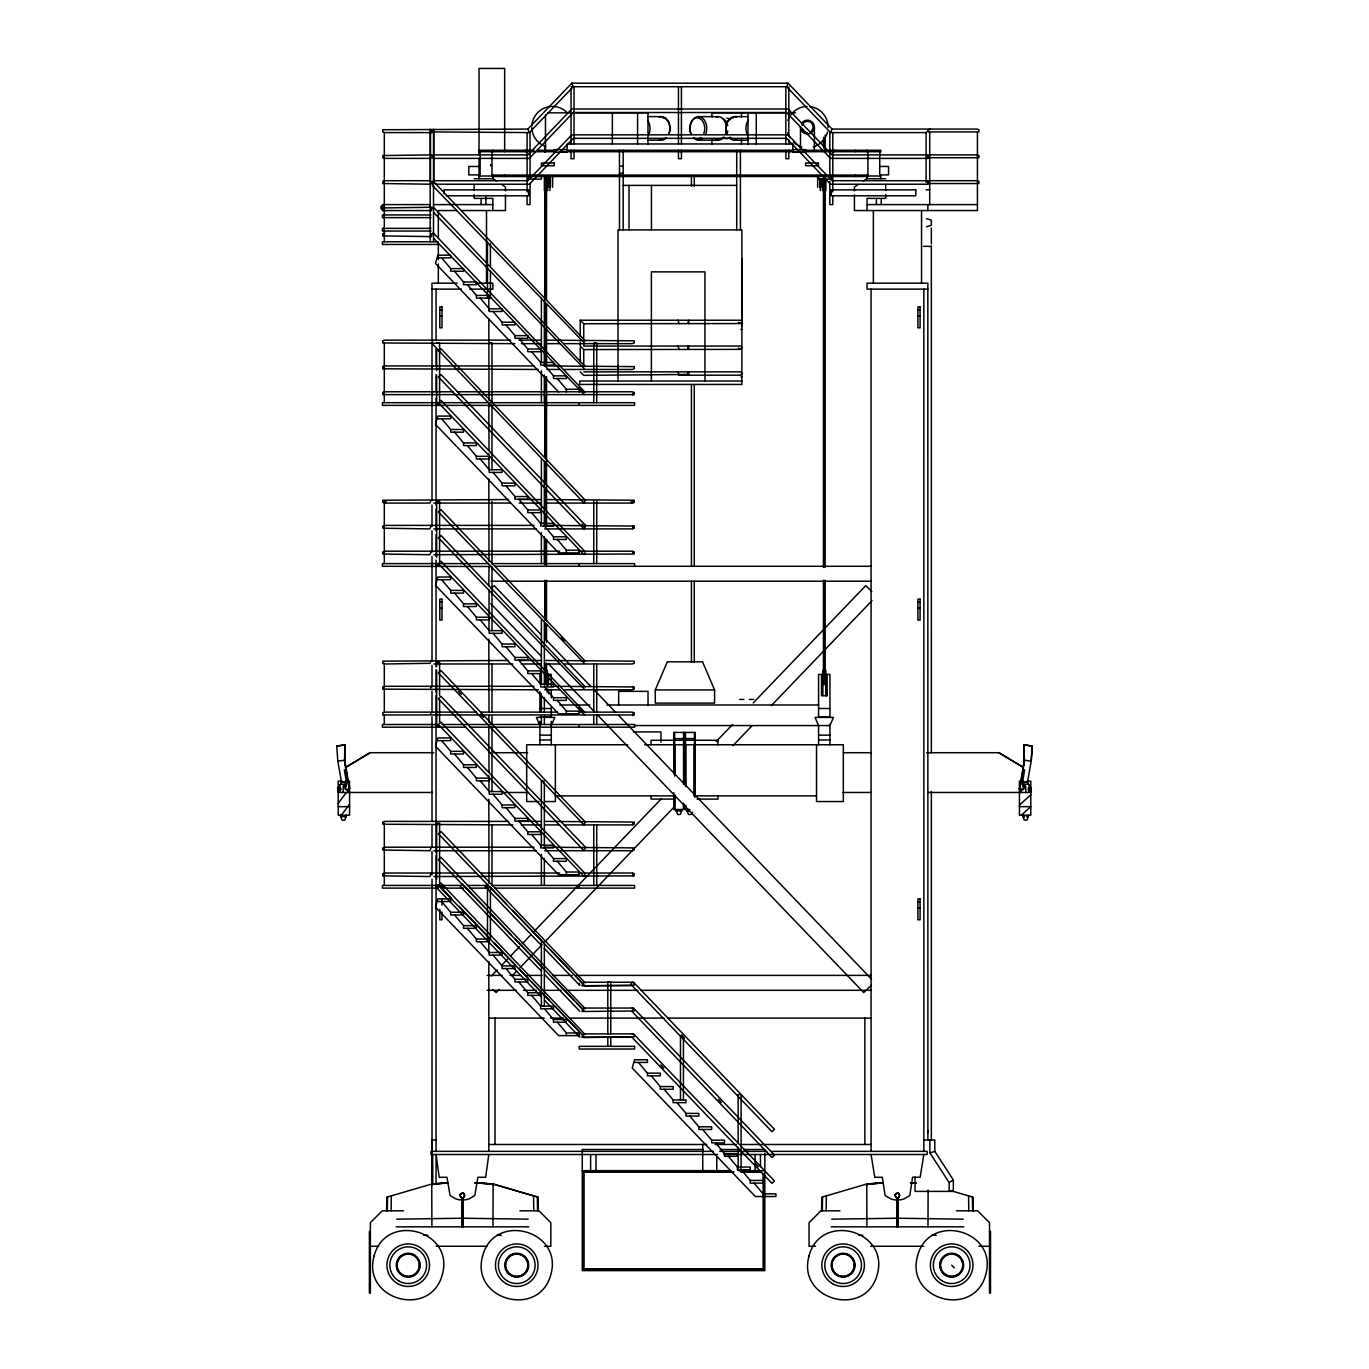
<?xml version="1.0" encoding="UTF-8"?>
<svg xmlns="http://www.w3.org/2000/svg" width="1369" height="1369" viewBox="0 0 1369 1369"><rect width="100%" height="100%" fill="white"/><g stroke="black" fill="none" stroke-linecap="round" stroke-linejoin="round"><path stroke-width="1.5" d="M343.174 792.463L343.174 787.449A3.337 2.362 90 0 1 346.152 784.232M461.866 1226.829L461.849 1199.039M463.03 1199.039L463.013 1226.829M896.883 1226.829L896.866 1199.039M897.397 1226.829L897.431 1199.022M898.047 1199.039L898.03 1226.829M492.96 1226.829L493.131 1184.031L538.051 1197.156L538.274 1211.257M927.977 1226.829L928.114 1190.174M492.857 1185.16L492.857 1184.014L474.752 1182.867M347.812 781.442L344.526 761.181L344.971 744.839L336.74 746.088L337.818 761.181L341.514 782.178L348.53 781.921L349.574 789.092L344.834 760.12L344.988 744.839L336.774 746.088M391.106 1210.744L391.329 1195.856M826.123 1210.744L826.346 1195.856M386.588 1211.257L386.828 1197.156L431.748 1184.014A305.201 3.679 -3.8 0 1 447.629 1182.936A306.297 3.679 -3.8 0 0 437.858 1183.62L431.748 1184.031L431.902 1226.829M387.29 1211.171L387.53 1196.951M821.605 1211.257L821.845 1197.156L866.765 1184.014L872.789 1183.62M822.307 1211.171L822.547 1196.951M687.768 347.812L688.008 346.049M688.008 371.855L688.47 375.192L740.133 375.192L741.878 373.925L741.211 371.855L583.742 371.855M488.819 1154.512L485.653 1177.289L477.918 1177.289L474.786 1195.548L469.071 1198.885A19.337 19.337 0 0 1 455.843 1198.885L450.076 1195.548L446.961 1177.289L439.227 1177.289L436.061 1154.512L436.061 1184.065L431.748 1184.031L448.091 1183.004M1030.207 789.776C1029.009 784.112 1027.503 793.746 1030.275 789.228M1029.933 790.563L1031.319 789.228L1029.933 787.911M339.067 787.911L337.681 789.246L339.067 790.563M1020.435 781.921L1021.685 782.281L1023.276 786.747A2.276 1.609 90 0 1 1021.428 789.673L1019.392 789.092L1021.171 781.442L1027.828 782.281L1029.42 786.747A2.276 1.609 90 0 1 1029.471 787.911M1022.797 769.618L1024.183 760.12L1024.029 744.839L1032.26 746.088L1031.182 761.181L1027.503 782.195L1022.626 781.442L1024.645 769.908L1022.797 769.618L1019.392 789.092M1023.858 765.391L1024.166 760.12L1031.199 761.181L1032.226 746.088L1024.012 744.839L1024.44 761.181L1021.171 781.442M923.835 1154.512L920.139 1177.289L912.575 1177.289L909.803 1195.548L904.088 1198.885A19.337 19.337 0 0 1 890.86 1198.885L885.093 1195.548L882.338 1177.289L874.774 1177.289L871.078 1154.512M344.68 746.088L344.988 744.839M345.176 765.374L344.834 760.12L337.852 761.181M344.526 761.181L344.817 760.12M346.203 769.618L344.338 769.908L346.374 781.442L341.172 782.281L339.598 786.747A2.276 1.609 90 0 0 339.546 787.911M348.53 781.921L347.298 782.281L345.69 786.747A2.276 1.609 90 0 0 347.538 789.691L349.027 789.006M346.579 784.283L344.8 786.747A2.276 1.609 -89.9 0 0 346.665 789.691M437.84 257.868L450.692 257.868L450.692 255.182L437.84 255.182L435.462 263.447L558.62 391.962M437.84 418.777L450.692 418.777L450.692 416.09L437.84 416.09L435.462 424.356L558.62 552.871L579.19 552.871L579.19 550.184L566.338 550.184L557.354 539.454M437.84 579.686L450.692 579.686L450.692 577.016L437.84 577.016L435.462 585.265L558.62 713.779L579.19 713.779L579.19 711.11L566.338 711.11L557.354 700.38M437.84 740.612L450.692 740.612L450.692 737.925L437.84 737.925L435.462 746.191L558.62 874.705L579.19 874.705L579.19 872.019L566.338 872.019L557.354 861.289M437.84 901.521L450.692 901.521L450.692 898.834L437.84 898.834L435.462 907.099L558.62 1035.614L579.19 1035.614L579.19 1032.928L566.338 1032.928L557.354 1022.198M634.583 1062.43L647.434 1062.43L647.434 1059.76L634.583 1059.76L632.204 1068.008L755.363 1196.523L775.932 1196.523L775.932 1193.854L763.081 1193.854L754.097 1183.124M431.543 342.969L584.05 503.073L584.803 501.328M432.005 341.891L432.758 340.145M432.005 367.713L432.758 365.951M432.005 393.519L432.758 391.774M430.585 501.328L429.832 503.073L384.86 503.073L382.79 502.406L382.79 500.233L508.515 499.565M431.338 525.388L429.832 528.896L382.79 528.229L382.79 526.055L384.86 525.388L534.098 525.388M431.338 551.194L429.832 554.702L382.79 554.034L382.79 551.861L384.86 551.194L559.681 551.194M430.123 663.315L384.86 663.982L382.79 663.315L382.79 661.159L508.515 660.474M430.585 662.237L431.338 660.474M430.585 688.059L431.338 686.297M584.341 342.969L432.228 185.209M585.265 340.813L433.271 181.256L430.739 183.668M430.585 713.865L431.338 712.12M584.341 368.791L433.699 212.571M585.265 366.618L433.271 207.061L431.235 209.029M584.341 394.614L433.699 238.377M585.265 392.441L433.271 232.884L431.235 234.835M431.338 847.206L429.832 850.714L382.79 850.046L382.79 847.89L384.86 847.206L534.098 847.206M585.265 500.233L440.938 348.684L438.405 351.097M431.338 873.028L429.832 876.536L382.79 875.869L382.79 873.696L384.86 873.028L476.532 873.028M584.803 552.956L584.05 554.702L438.405 402.743L440.938 400.313L585.265 551.861M571.061 86.709L786.593 86.709L788.082 83.201L832.044 129.08L929.619 129.08L926.111 132.588L829.819 132.588L829.819 177.063M584.341 663.315L438.405 512.023L440.938 509.593L585.265 661.159M584.341 689.137L438.405 537.829L440.938 535.399L585.265 686.964M832.044 129.08L830.555 132.588L786.593 86.709M584.341 714.943L438.405 563.652L440.938 561.222L585.265 712.787M584.803 823.145L584.05 824.908L438.405 672.932L440.938 670.502L585.265 822.067M655.289 689.942L667.336 661.826L702.537 661.826L714.584 689.942L714.584 703.118L655.289 703.118L655.289 689.942L714.584 689.942M584.803 874.774L584.05 876.536L438.405 724.56L440.938 722.13L585.265 873.696M585.265 982.976L440.938 831.428L438.405 833.841L584.341 985.15M584.341 1010.972L438.405 859.664L440.938 857.234L585.265 1008.799M585.265 1034.605L440.938 883.056L438.405 885.486L584.341 1036.778M551.296 725.553L554.821 717.424L544.588 717.424M337.749 788.698L337.972 788.236A2.173 1.54 90 0 1 340.539 788.15C341.463 793.575 336.329 787.38 340.436 788.236A2.173 1.54 90 0 1 339.204 791.402A2.173 1.54 90 0 1 337.869 788.15M692.68 812.365L691.482 814.059A2.687 2.584 0 0 1 688.196 814.059L686.998 809.507M999.028 752.813L1022.694 767.016L999.079 752.71L926.608 752.71M384.86 503.073L386.126 501.328M630.887 984.071L632.17 982.309L634.223 982.976L634.223 985.15L584.05 985.817M338.211 803.363L346.374 792.463M341.377 815.188L349.574 804.236M432.005 132.588L384.86 132.588L382.79 131.92L382.79 129.747L527.835 129.08L571.797 83.201L788.082 83.201M491.3 976.08L497.221 969.902M501.653 965.282L507.574 959.104M510.534 956.024L519.416 946.766M522.376 943.669L531.258 934.411M534.218 931.331L661.484 798.623M716.227 741.519L732.501 724.56M753.224 702.947L865.687 585.675L871.848 591.562M499.103 989.496L496.143 992.576L493.062 989.633M512.417 975.601L516.866 970.98M519.826 967.883L542.021 944.747M544.982 941.65L673.719 807.402M732.911 745.677L752.146 725.621M771.397 705.548L872.019 600.632M491.112 588.619L494.192 585.675L541.542 635.045M871.42 985.201L863.736 992.576L597.363 714.823M437.053 886.171L438.525 884.768L451.787 898.594M487.621 884.374L485.174 886.701L541.337 945.294M1019.426 805.109L1030.789 794.859M1021.36 815.188L1030.789 806.666L1019.426 806.666M580.234 320.226L583.742 323.734L740.133 323.563L741.878 322.297L741.211 320.226L580.234 320.226L580.234 336.124M580.234 342.079L580.234 346.049L583.742 349.557L740.133 349.386L741.878 348.102L741.211 346.049L583.742 346.049L583.742 341.993M857.969 184.593L854.427 186.954L854.427 190.89M863.291 181.067L866.834 178.706L885.726 178.706M949.162 1191.389L949.162 1182.594L953.32 1179.907L934.805 1151.363L934.805 1140.018L923.51 1140.018M369.972 752.813L346.306 767.016L369.921 752.71L433.87 752.71M431.885 1184.099L431.971 1140.018L436.061 1140.018M866.919 1226.829L866.765 1184.031L867.039 1185.16M493.131 1184.031L538.051 1197.156M384.86 233.089L382.79 233.757L382.79 235.93L431.509 236.597L431.509 233.757M926.539 226.792L931.348 225.218L931.348 220.169L926.539 218.612M544.759 503.073L632.17 503.073L634.223 502.406L634.223 500.233L544.759 499.565M576.982 1003.443L582.852 1009.552L581.911 1011.503L634.223 1010.972L634.223 1008.799L632.17 1008.132M929.859 1140.018L929.859 1152.818L934.805 1151.363M580.234 371.855L583.742 375.363L688.915 374.456L679.127 374.969L688.47 375.192L688.932 371.855M866.851 1184.014L866.851 1184.014A305.201 3.679 -3.8 0 1 882.646 1182.936M866.902 1184.099L883.108 1183.004M396.685 1219.163L462.482 1218.222L528.177 1219.163M831.702 1219.163L897.499 1218.222L897.482 1199.022M931.348 246.386L923.562 246.3M547.566 112.857L647.982 112.857L647.982 144.036M747.696 112.857L711.897 112.857L711.897 116.998M785.823 112.857L747.987 112.857L747.987 144.036M789.314 112.857L795.629 112.857M647.623 116.622L661.467 116.622M691.191 134.299A11.791 8.334 -90 0 1 698.412 116.622L718.195 116.622M734.503 116.622L748.347 116.622M647.623 140.203L661.467 140.203M698.412 140.203L718.195 140.203M734.503 140.203L748.347 140.203M567.125 149.632L554.274 149.632L554.274 152.301L567.125 152.301L567.125 143.967L792.754 143.967L792.754 152.301L805.605 152.301L805.605 149.632L792.754 149.632M479.03 150.265L534.115 150.265M536.716 150.265L555.968 150.265M566.646 150.265L793.233 150.265M803.911 150.265L880.832 150.265L880.832 151.719L559.254 151.719M479.03 151.719L555.968 151.719M432.005 154.885L382.79 155.57L382.79 157.726L384.86 158.393L429.969 158.393M434.144 154.885L527.835 154.885L571.797 109.007L788.082 109.007L832.044 154.885L927.857 154.885L927.857 158.393L830.555 158.393L786.593 112.515L573.286 112.515L529.324 158.393L434.127 158.393M619.472 166.179L623.169 166.179M479.475 166.47L468.797 166.47L468.797 174.907L479.458 174.907M880.045 166.47L888.567 166.47L888.567 174.907L880.045 174.907M619.472 173.264L623.169 173.264M491.967 175.078L867.912 175.078M479.03 176.002L504.665 176.002M491.967 176.533L867.912 176.533L867.912 151.719M474.153 178.706L493.045 178.706L496.588 181.067M429.969 180.708L384.86 180.708L382.79 181.375L382.79 183.549L429.969 184.216M434.144 180.708L527.835 180.708L571.797 134.829L788.082 134.829L832.044 180.708L927.857 180.708L927.857 184.216L830.555 184.216L786.593 138.337L573.286 138.337L529.324 184.216L436.249 184.216M623.169 185.397L736.71 185.397M926.111 189.846L929.619 189.846M446.174 195.818L528.571 195.818L528.571 189.846L444.069 189.846L444.069 193.833M429.952 204.597L382.447 204.597L382.447 210.552L429.952 210.552M434.11 204.597L492.84 204.597M867.039 204.597L977.432 204.597M431.509 207.267L382.79 207.951L382.79 210.107L384.86 210.775M457.195 210.552L438.337 210.552L438.337 238.326M461.37 210.552L505.452 210.552L505.452 194.809M431.013 214.95L382.447 214.95L382.447 217.637L431.013 217.637M431.013 228.366L382.447 228.366L382.447 231.036L431.013 231.036M741.878 258.655L741.878 325.993M450.692 268.581L463.526 268.581L463.526 271.267L450.692 271.267L450.692 268.581L441.691 257.868M463.526 281.997L476.378 281.997L476.378 284.684L463.526 284.684L463.526 281.997L454.542 271.267M457.178 283.161L432.005 283.161L432.005 340.436M476.053 283.161L492.84 283.161L492.84 289.133L469.772 289.133M432.005 289.133L461.387 289.133M927.874 289.133L867.039 289.133L867.039 283.161L927.857 283.161L927.874 1140.018M467.394 284.684L476.378 295.413L489.229 295.413L489.229 298.083M489.229 308.812L502.081 308.812L502.081 311.499L489.229 311.499L489.229 308.812L480.245 298.083M439.808 309.839L441.982 309.839M917.897 309.839L920.071 309.839M439.808 316.085L441.982 316.085M917.897 316.085L920.071 316.085M502.081 322.228L514.932 322.228L514.932 324.915L502.081 324.915L502.081 322.228L493.097 311.499M740.886 329.381L741.878 329.381M514.932 335.645L527.784 335.645L527.784 338.314L514.932 338.314L514.932 335.645L505.948 324.915M510.637 340.145L384.86 340.145L382.79 340.813L382.79 342.969L514.915 343.653M519.176 340.145L540.498 340.145M544.759 340.145L634.223 340.813L634.223 342.969L632.17 343.653L563.942 343.653M436.66 342.969L439.603 342.969L439.603 400.552M489.024 342.969L491.984 342.969L491.984 402.691M521.298 343.653L540.498 343.653M544.759 343.653L559.681 343.653M527.784 349.044L540.635 349.044L540.635 351.73L527.784 351.73L527.784 349.044L518.8 338.314M540.635 362.46L553.487 362.46L553.487 365.147L540.635 365.147L540.635 362.46L531.651 351.73M534.098 365.951L384.86 365.951L382.79 366.618L382.79 368.791L538.359 369.459M544.759 365.951L634.223 366.618L634.223 368.791L632.17 369.459L563.942 369.459M546.881 369.459L559.681 369.459M553.487 375.859L566.338 375.859L566.338 378.546L553.487 378.546L553.487 375.859L544.503 365.147M740.886 377.04L741.878 377.04M741.878 381.01L579.703 381.01L579.703 384.432L741.878 384.432L741.878 229.889L618.001 229.889L618.001 381.01M557.354 378.546L566.338 389.275L579.19 389.275L579.19 391.962M453.088 391.774L384.86 391.774L382.79 392.441L382.79 394.614L634.223 394.614L634.223 392.441L632.17 391.774L457.349 391.774M489.024 405.583L491.984 405.583L491.984 469.738M450.692 429.507L463.526 429.507L463.526 432.193L450.692 432.193L450.692 429.507L441.691 418.777M463.526 442.906L476.378 442.906L476.378 445.592L463.526 445.592L463.526 442.906L454.542 432.193M476.378 456.322L489.229 456.322L489.229 459.009L476.378 459.009L476.378 456.322L467.394 445.592M502.081 483.137L514.932 483.137L514.932 485.824L502.081 485.824L502.081 483.137L493.097 472.408M514.932 496.553L527.784 496.553L527.784 499.24L514.932 499.24L514.932 496.553L505.948 485.824M519.176 499.565L540.498 499.565M433.887 503.073L510.637 503.073M519.176 503.073L540.498 503.073M527.784 509.97L540.635 509.97L540.635 512.639L527.784 512.639L527.784 509.97L518.8 499.24M540.635 523.369L553.487 523.369L553.487 526.055L540.635 526.055L540.635 523.369L531.651 512.639M544.759 525.388L634.223 526.055L634.223 528.229L632.17 528.896L544.759 528.896M433.887 528.896L536.22 528.896M553.487 536.785L566.338 536.785L566.338 539.454L553.487 539.454L553.487 536.785L544.503 526.055M578.865 551.194L632.17 551.194L634.223 551.861L634.223 554.034L433.887 554.702M488.476 563.6L382.447 563.6L382.447 566.287L491.984 566.492L491.984 630.647M491.42 563.6L634.583 563.6L634.583 566.287M494.791 566.287L871.078 566.287M490.941 581.209L871.078 581.209M450.692 590.415L463.526 590.415L463.526 593.102L450.692 593.102L450.692 590.415L441.691 579.686M439.808 602.069L441.982 602.069M917.897 602.069L920.071 602.069M463.526 603.832L476.378 603.832L476.378 606.518L463.526 606.518L463.526 603.832L454.542 593.102M439.808 608.332L441.982 608.332M917.897 608.332L920.071 608.332M476.378 617.231L489.229 617.231L489.229 619.917L476.378 619.917L476.378 617.231L467.394 606.518M502.081 644.063L514.932 644.063L514.932 646.733L502.081 646.733L502.081 644.063L493.097 633.334M514.932 657.462L527.784 657.462L527.784 660.149L514.932 660.149L514.932 657.462L505.948 646.733M519.176 660.474L540.498 660.474M544.759 660.474L634.223 661.159L634.223 663.315L632.17 663.982L563.942 663.982M433.887 663.982L512.776 663.982M521.298 663.982L540.498 663.982M544.759 663.982L559.681 663.982M527.784 670.878L540.635 670.878L540.635 673.565L527.784 673.565L527.784 670.878L518.8 660.149M547.514 674.438L551.296 674.438L551.296 685.766M540.635 684.278L553.487 684.278L553.487 686.964L540.635 686.964L540.635 684.278L531.651 673.565M534.098 686.297L384.86 686.297L382.79 686.964L382.79 689.137L538.359 689.805M553.281 686.297L634.223 686.964L634.223 689.137L632.17 689.805L563.942 689.805M544.759 689.805L559.681 689.805M553.487 697.694L566.338 697.694L566.338 700.38L553.487 700.38L553.487 697.694L544.503 686.964M739.654 699.422L743.966 699.422M749.356 699.422L753.686 699.422M559.853 704.984L589.782 704.984M606.895 704.984L818.576 704.984M539.934 708.509L551.296 708.509M818.576 708.509L829.939 708.509M476.532 712.12L384.86 712.12L382.79 712.787L382.79 714.943L634.223 714.943L634.223 712.787L632.17 712.12L578.865 712.12M480.793 712.12L557.542 712.12M539.934 717.082L551.296 717.082M818.576 717.082L829.939 717.082L829.939 674.438L818.576 674.438L818.576 717.322M540.498 717.424L536.408 717.424L539.934 725.553M437.994 724.509L382.447 724.509L382.447 727.196L465.785 727.196M442.05 724.509L634.583 724.509L634.583 727.196L469.481 727.196M634.686 725.553L829.939 725.553L833.464 717.424L815.034 717.424L818.576 725.553L818.576 744.753M489.024 727.418L491.984 727.418L491.984 791.556M633.368 731.919L660.953 731.919L660.953 742.203M539.934 735.153L551.296 735.153M818.576 735.153L829.939 735.153M674.575 738.593L683.542 738.593M685.475 738.593L694.442 738.593M539.934 739.962L551.296 739.962M818.576 739.962L829.939 739.962M627.669 744.753L526.689 744.753L526.689 801.549L538.992 801.549M644.679 744.753L843.321 744.753L843.321 801.549L816.523 801.549L816.523 744.753M450.692 751.341L463.526 751.341L463.526 754.011L450.692 754.011L450.692 751.341L441.691 740.612M493.542 752.71L527.647 752.71M843.475 752.71L871.197 752.71M463.526 764.741L476.378 764.741L476.378 767.427L463.526 767.427L463.526 764.741L454.542 754.011M476.378 778.157L489.229 778.157L489.229 780.826L476.378 780.826L476.378 778.157L467.394 767.427M341.993 781.1L338.211 781.1L338.211 815.188L349.574 815.188L349.574 781.1L345.792 781.1M544.349 781.049L541.388 781.049L541.388 845.991M1023.208 781.1L1019.426 781.1L1019.426 815.188L1030.789 815.188L1030.789 781.1L1027.007 781.1M340.47 784.283L345.69 784.283M1022.403 784.283L1028.547 784.283M338.211 792.463L432.45 792.463M502.56 792.463L528.075 792.463M843.064 792.463L870.684 792.463M928.062 792.463L1030.789 792.463M555.369 795.868L674.575 795.868M694.442 795.868L816.523 795.868M674.575 799.102L651.062 799.102L651.062 795.868M697.043 799.102L717.955 799.102L717.955 795.868M545.136 801.549L555.369 801.549L555.369 744.753M502.081 804.972L514.932 804.972L514.932 807.659L502.081 807.659L502.081 804.972L493.097 794.242M338.211 806.666L349.574 806.666M683.542 809.507L684.329 805.331M689.925 809.507L684.688 809.507L684.688 805.331M676.098 810.824L677.877 810.824M679.982 810.824L681.779 810.824M686.998 810.824L688.795 810.824M676.098 811.047L677.877 811.047M679.982 811.047L681.779 811.047M686.998 811.047L688.795 811.047M340.539 816.506L346.22 816.506M1022.78 816.506L1024.56 816.728L1022.78 816.728M1028.461 816.506L1026.664 816.728L1028.461 816.728M340.539 816.728L342.336 816.506M346.22 816.728L344.44 816.506M514.932 818.388L527.784 818.388L527.784 821.058L514.932 821.058L514.932 818.388L505.948 807.659M508.515 821.4L384.86 821.4L382.79 822.067L382.79 824.241L512.776 824.908M519.176 821.4L540.498 821.4M544.759 821.4L634.223 822.067L634.223 824.241L632.17 824.908L563.942 824.908M521.298 824.908L540.498 824.908M544.759 824.908L559.681 824.908M527.784 831.787L540.635 831.787L540.635 834.474L527.784 834.474L527.784 831.787L518.8 821.058M540.635 845.203L553.487 845.203L553.487 847.89L540.635 847.89L540.635 845.203L531.651 834.474M544.759 847.206L634.223 847.89L634.223 850.046L632.17 850.714L544.759 850.714M433.887 850.714L536.22 850.714M553.487 858.603L566.338 858.603L566.338 861.289L553.487 861.289L553.487 858.603L544.503 847.89M480.793 873.028L559.681 873.028M578.865 873.028L632.17 873.028L634.223 873.696L634.223 875.869L433.887 876.536M439.603 885.435L382.447 885.435L382.447 888.122L437.994 888.122M442.05 885.435L461.507 885.435M467.377 885.435L488.476 885.435M491.42 885.435L634.583 885.435L634.583 888.122L494.791 888.122M444.155 888.122L463.646 888.122M469.481 888.122L488.476 888.122M917.897 901.795L920.071 901.795M917.897 908.058L920.071 908.058M450.692 912.25L463.526 912.25L463.526 914.937L450.692 914.937L450.692 912.25L441.691 901.521M463.526 925.649L476.378 925.649L476.378 928.336L463.526 928.336L463.526 925.649L454.542 914.937M467.394 928.336L476.378 939.066L490.427 939.066L490.427 887.18M544.349 941.752L541.388 941.752L541.388 1006.112M489.229 952.482L502.081 952.482L502.081 955.151L489.229 955.151L489.229 952.482L480.245 941.752M502.081 965.881L514.932 965.881L514.932 968.567L502.081 968.567L502.081 965.881L493.097 955.151M487.159 975.395L502.098 975.395M509.987 975.395L521.298 975.395M527.048 975.395L541.987 975.395M552.648 975.395L572.516 975.395M576.127 975.395L871.232 975.395M514.932 979.297L527.784 979.297L527.784 981.984L514.932 981.984L514.932 979.297L505.948 968.567M583.382 982.24L633.522 982.24L774.46 1129.322L771.979 1131.718L632.033 985.697L581.911 985.697L582.852 983.729L575.528 976.097M487.159 990.317L516.387 990.317M523.437 990.317L536.237 990.317M544.126 990.317L561.187 990.317M566.116 990.317L638.005 990.317M640.795 990.317L871.232 990.317M527.784 992.713L540.635 992.713L540.635 995.383L527.784 995.383L527.784 992.713L518.8 981.984M540.635 1006.112L553.487 1006.112L553.487 1008.799L540.635 1008.799L540.635 1006.112L531.651 995.383M583.382 1008.046L633.522 1008.046L774.46 1155.145L771.979 1157.524L632.033 1011.503M488.904 1018.108L544.195 1018.108M550.595 1018.108L563.429 1018.108M569.846 1018.108L663.914 1018.108M668.192 1018.108L870.975 1018.108M553.487 1019.529L566.338 1019.529L566.338 1022.198L553.487 1022.198L553.487 1019.529L544.503 1008.799M583.382 1033.869L633.522 1033.869L774.46 1180.951L771.979 1183.346L632.033 1037.326L581.911 1037.326L582.852 1035.375L554.873 1006.164M584.05 1037.445L634.223 1036.778L634.223 1034.605L632.17 1033.937M647.434 1073.159L660.286 1073.159L660.286 1075.846L647.434 1075.846L647.434 1073.159L638.433 1062.43M660.286 1086.575L673.137 1086.575L673.137 1089.262L660.286 1089.262L660.286 1086.575L651.285 1075.846M673.137 1099.974L685.989 1099.974L685.989 1102.661L673.137 1102.661L673.137 1099.974L664.136 1089.262M685.989 1113.391L698.84 1113.391L698.84 1116.077L685.989 1116.077L685.989 1113.391L676.988 1102.661M698.84 1126.807L711.675 1126.807L711.675 1129.476L698.84 1129.476L698.84 1126.807L689.839 1116.077M711.675 1140.206L724.526 1140.206L724.526 1142.893L711.675 1142.893L711.675 1140.206L702.691 1129.476M488.904 1144.484L706.661 1144.484M715.217 1144.484L736.59 1144.484M740.869 1144.484L870.975 1144.484M703.272 1149.515L582.27 1149.515L582.27 1270.637L764.826 1270.637L764.826 1153.28M720.248 1149.515L739.363 1149.515M743.607 1149.515L764.826 1149.515L764.826 1151.363M713.3 1151.363L431.013 1151.363L431.013 1154.512L717.578 1154.512M719.718 1151.363L766.777 1151.363M771.055 1151.363L927.172 1151.363L927.172 1154.512L723.996 1154.512M724.526 1153.622L737.378 1153.622L737.378 1156.309L724.526 1156.309L724.526 1153.622L715.542 1142.893M737.378 1167.038L750.229 1167.038L750.229 1169.708L737.378 1169.708L737.378 1167.038L728.394 1156.309M582.27 1170.649L730.875 1170.649M741.485 1170.649L764.826 1170.649M733.921 1171.898L583.519 1171.898L583.519 1269.388L763.577 1269.388L763.577 1174.02M740.27 1171.898L761.455 1171.898M733.39 1172.172L583.793 1172.172L583.793 1269.114L763.303 1269.114L763.303 1174.277M741.93 1172.172L761.164 1172.172M750.229 1180.437L763.081 1180.437L763.081 1183.124L750.229 1183.124L750.229 1180.437L741.245 1169.708M403.427 1210.812L382.242 1210.812L370.383 1222.671L370.383 1293.106L369.39 1293.106L369.39 1231.433L370.383 1231.433M519.895 1210.812L538.958 1210.812L550.817 1222.671L550.817 1246.269L544.451 1246.269M839.984 1210.812L820.921 1210.812L809.062 1222.671L809.062 1246.269L815.445 1246.269M956.469 1210.812L977.654 1210.812L989.513 1222.671L989.513 1293.106L990.506 1293.106L990.506 1231.433L989.513 1231.433M396.12 1226.829L528.759 1226.829M831.137 1226.829L963.776 1226.829M423.603 1235.266L427.812 1235.266M497.05 1235.266L501.276 1235.266M858.62 1235.266L862.829 1235.266M932.067 1235.266L936.293 1235.266M370.383 1246.269L378.871 1246.269M436.181 1246.269L487.142 1246.269M870.633 1246.269L923.699 1246.269M978.886 1246.269L989.513 1246.269M419.325 1265.196A11.106 11.106 0 0 0 402.657 1255.578A11.106 11.106 0 0 0 402.657 1274.813A11.106 11.106 0 0 0 419.325 1265.196L419.667 1265.196M527.852 1265.196A11.106 11.106 0 0 0 511.202 1255.578A11.106 11.106 0 0 0 511.202 1274.813A11.106 11.106 0 0 0 527.852 1265.196L528.212 1265.196M854.239 1265.196A11.106 11.106 0 0 0 837.588 1255.578A11.106 11.106 0 0 0 837.588 1274.813A11.106 11.106 0 0 0 854.239 1265.196L854.581 1265.196A11.448 11.448 0 0 0 837.417 1255.27A11.448 11.448 0 0 0 837.417 1275.104A11.448 11.448 0 0 0 854.581 1265.196M962.783 1265.196A11.106 11.106 0 0 0 946.116 1255.578A11.106 11.106 0 0 0 946.116 1274.813A11.106 11.106 0 0 0 962.783 1265.196L963.126 1265.196A11.448 11.448 0 0 0 945.945 1255.27A11.448 11.448 0 0 0 945.945 1275.104A11.448 11.448 0 0 0 963.126 1265.196M1021.685 782.281L1027.828 782.281M341.189 782.281L347.298 782.281M1023.071 786.182L1023.995 786.182M345.005 786.182L345.895 786.182M963.194 1219.163L897.414 1218.222M911.805 1183.004L915.861 1183.278M1019.991 788.989L1022.352 789.691A2.276 1.609 -89.9 0 0 1024.183 786.747L1023.31 784.283M950.582 1190.585L973.068 1197.156L973.308 1211.257M501.91 184.593L505.452 186.954L505.452 190.89M738.37 322.297L740.133 323.563M738.37 348.102L740.133 349.386M433.1 131.92L530.043 132.588L530.043 177.063M951.677 1265.196L954.296 1267.831M578.916 387.393L581.859 390.456M581.859 524.07L584.803 527.133M561.29 637.714L564.233 640.778M544.503 638.142L590.381 685.972M593.342 689.052L615.537 712.205M618.497 715.285L871.54 979.16M490.821 603.712L541.131 656.179M548.524 663.897L594.403 711.726M578.916 707.739L581.859 710.802M458.461 691.311L461.387 694.374M480.485 714.31L483.428 717.373M681.505 1034.964L684.466 1038.044M718.468 1099.341L721.412 1102.421M490.547 887.42L506.667 904.242M512.519 910.351L541.833 940.931M550.612 950.103L569.658 969.971M660.816 1064.996L663.777 1068.077M755.414 1163.701L758.375 1166.799M544.297 948.392L579.754 985.389L579.378 983.267M484.643 907.082L462.671 884.134L460.224 886.479L541.388 971.169M490.513 913.191L511.031 934.616M515.428 939.202L541.816 966.736M552.066 977.432L574.056 1000.38M544.349 974.249L579.754 1011.212M440.818 885.469L443.761 888.532M459.145 906.278L488.596 937.012M494.483 943.155L515.103 964.683M519.518 969.286L528.366 978.51M531.309 981.59L541.611 992.337M544.554 995.417L548.986 1000.02M436.078 887.112L541.645 997.248M544.571 1000.311L579.754 1037.035L579.378 1034.896M480.245 459.009L489.229 469.738L489.229 472.408L502.081 472.408L502.081 469.738L489.024 469.738L488.819 453.464M480.245 619.917L489.229 630.647L489.229 633.334L502.081 633.334L502.081 630.647L489.024 630.647L489.024 590.022M480.245 780.826L489.229 791.556L489.229 794.242L502.081 794.242L502.081 791.556L489.024 791.556L488.819 775.727M630.887 501.328L632.17 503.073M929.859 1152.818L949.162 1182.594M687.717 322.297L688.47 323.563L688.932 320.226M687.717 348.102L688.47 349.386L688.932 346.049M677.809 320.226L679.298 323.734M571.797 83.201L573.286 86.709L529.324 132.588L527.835 129.08M677.809 346.049L679.298 349.557M677.809 371.855L679.298 375.363M1024.183 760.12L1024.474 761.181M1024.012 744.839L1024.32 746.088M972.366 1196.951L972.589 1211.171M537.35 1196.951L537.572 1211.171M968.567 1195.856L968.79 1210.744M533.551 1195.856L533.773 1210.744M432.022 1185.16L432.005 879.189M897.499 1218.222L897.499 1226.829M1028.461 815.188L1027.263 819.723A2.687 2.584 0 0 1 1023.978 819.723L1022.78 815.188M1025.809 792.463L1025.809 787.449A3.337 2.344 90 0 0 1022.848 784.232M1021.103 789.126L1021.103 792.463M977.432 132.588L977.432 210.552L854.427 210.552L854.427 194.809M953.32 1179.907L953.32 1191.389L915.04 1191.389L915.04 1176.998M931.348 227.904L931.348 243.87M931.348 246.232L931.348 753.053M931.348 791.47L931.348 1140.018M929.705 132.588L929.705 204.597M927.857 204.597L927.857 210.552M926.111 132.588L926.111 182.453M923.835 289.133L923.87 1151.363M921.542 210.552L921.542 283.161M885.726 184.61L885.726 190.513M885.726 194.449L885.726 198.385L867.039 198.385L867.039 210.552M881.242 199.6L881.225 204.597M880.832 178.706L880.832 176.002L866.834 176.002L866.834 178.706M879.754 151.719L879.754 176.002M876.4 199.6L876.4 204.597M873.371 210.552L873.371 283.161M871.078 289.133L871.078 1151.363M866.834 150.265L866.834 151.719M866.611 175.078L866.611 176.533M864.866 1018.108L864.866 1144.484M855.214 150.265L855.214 151.719M855.214 175.078L855.214 176.533M834.269 150.265L834.269 151.719M832.78 132.588L832.78 191.882M832.78 196.126L832.78 204.597L829.819 204.597L829.819 181.29M831.308 176.447L831.308 179.117L818.457 179.117L818.457 176.447M829.939 724.013L829.939 744.753M827.116 674.438L827.116 695.794L821.52 695.794L821.52 674.438M826.448 689.377L826.448 695.794M825.918 179.322L825.918 190.65M825.781 670.28L825.712 695.058M825.199 135.137L825.148 150.641M825.199 177.884L825.148 567.451M825.148 580.285L825.199 684.466L823.625 684.466L823.625 581.876M823.625 137.276L823.625 147.955M823.625 177.884L823.625 566.903M823.556 139.946L823.556 146.363M823.556 178.432L823.556 567.451M823.556 580.285L823.556 672.196M823.282 179.253L823.282 187.279M822.94 670.28L822.872 695.058M822.512 179.322L822.512 190.65M821.058 179.253L821.058 187.279M820.288 179.322L820.288 190.65M819.877 179.253L819.877 187.279M817.652 175.951L817.652 187.279M814.401 127.06L814.401 150.265M800.489 150.265L800.489 127.06A6.948 6.948 0 0 0 809.815 133.597A6.948 6.948 0 0 0 812.775 122.594A6.948 6.948 0 0 0 801.43 123.586M788.818 86.709L788.818 135.411M788.818 139.655L788.818 143.882M788.818 150.248L788.818 158.718L785.857 158.718L785.857 150.248M785.857 86.709L785.823 144.036M763.081 1193.854L763.081 1196.523M760.462 1154.512L760.462 1166.61M756.27 112.857L756.27 144.036M755.089 1154.512L755.089 1170.649M741.45 112.857L741.45 116.998M741.45 139.826L741.45 144.036M740.407 150.265L740.407 229.889M738.148 1143.132L738.148 1094.481L741.091 1094.481L741.091 1170.563L738.148 1170.563L738.148 1147.29M736.71 150.265L736.71 229.889M717.955 744.753L717.955 740.27L651.062 740.27L651.062 744.753M716.791 1156.565L716.791 1170.649M711.897 139.826L711.897 144.036M704.949 381.01L704.949 271.866L651.387 271.866L651.387 381.01M702.742 1144.484L702.742 1170.649M695.247 796.98L695.247 732.432L684.688 732.432L684.688 784.437M694.442 732.432L694.442 796.98M694.271 177.594L694.271 186.133M694.271 384.809L694.271 566.39M694.271 581.346L694.271 662.528M694.186 744.753L694.186 795.389M691.431 177.594L691.431 186.133M691.431 384.809L691.431 566.39M691.431 581.346L691.431 662.528M685.664 744.753L685.664 786.525L685.475 732.432M684.329 784.437L684.329 732.432L673.788 732.432L673.788 773.998M683.542 732.432L683.542 784.437M683.542 803.244L683.285 809.507L673.788 809.507L673.788 792.788M683.422 1037.531L683.422 1099.974M681.779 809.507L680.581 814.059A2.687 2.584 0 0 1 677.296 814.059L676.098 809.507M681.42 86.709L681.42 143.882M681.42 150.248L681.42 158.718L678.459 158.718L678.459 150.248M680.479 1035.443L680.479 1099.974M678.459 86.709L678.459 143.882M674.763 744.753L674.763 776.086L674.575 732.432M651.456 185.414L651.456 229.889M648.033 704.984L648.033 691.362L618.668 691.362L618.668 704.984M637.595 112.857L637.595 143.967M632.735 393.519L632.735 395.093M632.735 501.328L632.735 502.885M632.735 525.576L632.735 528.708M632.735 551.382L632.735 552.956M632.735 686.485L632.735 688.059M632.735 713.865L632.735 715.439M632.735 823.145L632.735 824.72M632.735 848.968L632.735 850.543M632.735 873.217L632.735 876.348M632.735 1008.32L632.735 1009.877M629.021 185.414L629.021 229.889M623.169 150.265L623.169 229.889M619.472 150.265L619.472 229.889M612.354 112.857L612.354 143.967M610.762 1033.852L610.762 981.813L607.802 981.813L607.802 1033.852M610.762 1038.01L610.762 1046.344M607.802 1038.01L607.802 1046.344M596.713 402.691L596.713 342.969L593.77 342.969L593.77 402.691M596.713 501.328L596.713 563.6M596.713 664.307L596.713 712.051M596.713 716.209L596.713 724.509M596.713 825.233L596.713 885.435M595.994 1154.512L595.994 1170.649M593.77 501.328L593.77 563.6M593.77 664.307L593.77 712.051M593.77 716.209L593.77 724.509M593.77 825.233L593.77 885.435M590.621 1154.512L590.621 1170.649M583.742 323.734L583.742 337.938M583.742 349.557L583.742 365.78M580.234 347.794L580.234 361.844M579.19 402.691L579.19 405.378M579.19 563.6L579.19 566.287M579.19 724.509L579.19 727.196M579.19 885.435L579.19 888.122M574.022 86.709L574.022 143.882M574.022 150.248L574.022 158.718L571.061 158.718L571.061 150.248M571.061 88.831L571.061 143.882M566.338 389.275L566.338 391.962M566.338 550.184L566.338 552.871M566.338 711.11L566.338 713.779M566.338 872.019L566.338 874.705M566.338 1032.928L566.338 1035.614M552.614 175.951L552.614 187.279M551.296 689.343L551.296 697.865M551.296 707.037L551.296 717.322M551.296 721.309L551.296 744.753M550.406 175.951L550.406 187.279M549.979 177.662L549.979 190.65M549.209 175.951L549.209 187.279M548.473 674.438L548.473 685.116M548.473 689.377L548.473 693.655M547.771 177.662L547.771 190.65M546.984 175.951L546.984 187.279M547.138 670.28L547.138 674.438M547.138 677.364L547.138 685.783M547.07 688.693L547.07 692.115M546.556 175.745L546.505 300.273M546.556 304.004L546.505 364.394M546.556 376.663L546.505 524.703M546.556 539.129L546.505 565.311M546.505 580.285L546.505 620.893M546.556 624.623L546.505 642.266M546.556 663.092L546.556 684.466L544.982 684.466L544.982 663.092M545.478 114.928L545.478 150.265M544.982 145.816L544.982 152.233M544.982 175.745L544.982 299.725M544.982 304.004L544.982 325.377M544.982 329.638L544.982 363.846M544.982 376.663L544.982 391.637M544.982 395.915L544.982 457.896M544.982 462.174L544.982 483.548M544.982 487.826L544.982 509.2M544.982 513.478L544.982 524.156M544.982 539.129L544.982 564.764M544.982 581.876L544.982 620.345M544.982 624.623L544.982 639.58M544.913 146.363L544.913 150.641M544.913 176.293L544.913 298.134M544.913 405.002L544.913 456.305M544.913 580.285L544.913 618.754M544.366 177.662L544.366 190.65M544.349 300.17L544.349 366.43M544.349 374.969L544.349 402.691M544.349 461.37L544.349 526.226M544.349 536.614L544.349 563.6M544.349 622.279L544.349 685.065M544.349 697.523L544.349 712.051M544.349 716.209L544.349 724.509M544.349 783.188L544.349 848.061M544.349 858.449L544.349 885.435M544.349 943.823L544.349 1006.112M541.422 176.447L541.422 179.117L528.571 179.117L528.571 176.447M541.388 298.083L541.388 362.46M541.388 370.691L541.388 402.691M541.388 459.231L541.388 524.156M541.388 532.455L541.388 563.6M541.388 620.14L541.388 684.278M541.388 693.381L541.388 712.051M541.388 716.209L541.388 724.509M541.388 854.29L541.388 885.435M539.934 674.438L539.934 683.576M539.934 691.465L539.934 711.931M539.934 721.309L539.934 744.753M530.043 183.412L530.043 204.597L527.099 204.597L527.099 196.126M527.099 132.588L527.099 191.882M525.61 150.265L525.61 151.719M504.665 151.719L504.665 68.45L479.03 68.45L479.03 154.902M504.665 175.078L504.665 176.533M495.013 1018.108L495.013 1144.484M493.045 150.265L493.045 151.719M493.251 175.078L493.045 178.706M492.84 210.552L492.84 198.385L474.153 198.385L474.153 194.449M491.967 151.719L491.967 176.002M491.984 501.328L491.984 563.6M491.984 664.307L491.984 712.051M491.984 716.209L491.984 724.509M491.984 825.233L491.984 885.435M490.427 243.545L490.427 266.63M490.427 270.822L490.427 298.083L476.378 298.083L476.378 295.413M489.229 939.066L489.229 941.752L476.378 941.752L476.378 939.066M488.819 297.672L488.819 310.472M488.819 319.011L489.024 400.552M488.819 404.385L489.024 450.487M488.819 479.082L489.024 561.53M489.024 566.492L488.819 585.795M488.819 639.135L489.024 712.051M488.819 715.97L489.024 722.438M488.819 726.648L489.024 772.321M488.819 799.205L489.024 883.347M488.819 942.197L488.819 952.875M488.819 961.414L488.819 1151.363M487.467 241.44L487.467 298.083M487.467 885.11L487.467 939.066M486.508 210.552L486.508 283.161M485.909 197.187L485.927 204.597M481.101 199.6L481.101 204.597M480.125 151.719L480.125 176.002M479.03 159.129L479.03 178.706M474.153 184.61L474.153 190.513M441.982 898.885L441.982 905.149M441.982 911.976L441.982 919.814L439.808 919.814L439.808 909.341M439.603 561.53L439.603 501.328L436.66 501.328L436.66 557.371M439.603 695.452L439.603 662.237L436.66 662.237L436.66 666.395M439.603 699.61L439.603 722.438M439.603 883.347L439.603 823.145L436.66 823.145L436.66 879.206M438.337 242.587L438.337 259.682M438.337 263.943L438.337 283.161M437.84 402.691L437.84 405.378M437.84 563.6L437.84 566.287M437.84 724.509L437.84 727.196M437.84 885.435L437.84 888.122M436.66 349.369L436.66 370.691M436.66 374.969L436.66 402.691M436.66 670.536L436.66 724.509M436.061 289.133L436.061 340.436M436.061 348.89L436.061 366.088M436.061 374.507L436.061 391.756M436.061 398.157L436.061 505.058M436.061 508.96L436.061 530.71M436.061 534.56L436.061 556.362M436.061 560.178L436.061 666.891M436.061 669.681L436.061 692.492M436.061 695.332L436.061 852.562M436.061 855.676L436.061 1151.363M433.853 130.825L433.853 182.453M433.511 129.216L433.511 241.765M432.724 1154.512L432.724 1184.065M432.005 129.747L432.005 132.399M432.005 155.57L432.005 158.222M432.005 181.375L432.005 184.028M432.005 344.714L432.005 500.78M432.005 505.058L432.005 526.432M432.005 530.71L432.005 552.101M432.005 556.362L432.005 661.124M432.005 665.402L432.005 686.776M432.005 691.054L432.005 712.428M432.005 716.706L432.005 821.468M432.005 825.747L432.005 847.12M432.005 851.398L432.005 874.911M431.509 207.951L431.509 210.775M430.516 131.818L430.516 155.57M430.516 157.726L430.516 181.478M430.174 129.216L430.174 241.765M384.295 132.588L384.295 241.765M384.295 343.465L384.295 402.691M384.295 501.328L384.295 563.6M384.295 663.315L384.295 712.291M384.295 715.439L384.295 724.509M384.295 823.145L384.295 885.435M347.914 789.126L347.914 792.463M346.22 815.188L345.022 819.723A2.687 2.584 0 0 1 341.737 819.723L340.539 815.188M927.857 1130.606A9.412 9.412 0 0 1 927.549 1133.036M801.926 125.589A5.698 5.698 0 0 1 810.91 122.543A5.698 5.698 0 0 1 810.294 132.006M807.436 132.776A5.698 5.698 0 0 1 801.926 128.549M827.475 131.989A20.638 20.638 0 0 1 813.203 146.877M801.686 146.877A20.638 20.638 0 0 1 793.164 141.948M789.793 137.756A20.638 20.638 0 0 1 787.637 132.827M787.911 120.421A20.638 20.638 0 0 1 807.008 106.44M809.661 106.56A20.638 20.638 0 0 1 828.074 127.505M730.276 137.208A10.165 7.187 90 0 1 723.089 137.208M726.682 118.247A10.165 7.187 90 0 1 730.276 119.616M716.038 117.032A11.791 8.334 -90 0 1 726.237 125.366M726.237 131.458A11.791 8.334 -90 0 1 725.416 134.299M722.353 138.611A11.791 8.334 -90 0 1 716.038 139.792M722.695 118.59A10.165 7.187 -90 0 1 727.778 125.777M727.778 131.048A10.165 7.187 -90 0 1 727.059 133.495M724.423 137.208A10.165 7.187 -90 0 1 720.83 138.577M698.412 116.622A11.791 8.334 -90 0 1 705.634 134.299M702.588 138.611A11.791 8.334 -90 0 1 694.254 138.611M690.797 133.683A10.558 7.461 -90 0 1 697.249 117.854A10.558 7.461 -90 0 1 703.717 133.683M700.979 137.55A10.558 7.461 -90 0 1 693.518 137.55M545.786 146.603A20.638 20.638 0 0 1 531.805 127.505M531.856 125.708A20.638 20.638 0 0 1 551.074 106.474M551.998 106.44A20.638 20.638 0 0 1 567.331 112.788M747.063 134.299A11.791 8.334 -90 0 1 748.381 120.078M736.659 139.792A11.791 8.334 -90 0 1 730.327 138.611M727.281 134.299A11.791 8.334 -90 0 1 727.88 121.242A11.791 8.334 -90 0 1 736.659 117.032M731.405 138.611A10.558 7.461 -90 0 1 729.609 137.55M726.871 133.683A10.558 7.461 -90 0 1 729.609 119.274M731.405 118.213A10.558 7.461 -90 0 1 733.339 117.854M647.571 120.078A11.791 8.334 90 0 1 648.906 134.299M665.625 138.611A11.791 8.334 90 0 1 659.31 139.792M659.31 117.032A11.791 8.334 90 0 1 668.072 121.242A11.791 8.334 90 0 1 668.688 134.299M662.63 117.854A10.558 7.461 90 0 1 669.082 133.683M666.361 137.55A10.558 7.461 90 0 1 664.564 138.611M916.272 1183.21A305.201 3.679 3.8 0 0 910.248 1182.799A306.297 3.679 3.8 0 1 916.083 1183.21M872.874 1183.62A306.297 3.679 -3.8 0 1 882.817 1182.936M475.231 1182.799A305.201 3.679 3.8 0 1 493.199 1184.014M475.06 1182.799A306.297 3.679 3.8 0 1 487.022 1183.62M338.879 787.449A3.337 2.362 90 0 1 341.856 784.232M338.622 791.231A2.173 1.54 -90 0 1 338.622 787.226M1030.378 787.243A2.173 1.54 -90 0 1 1030.378 791.248M1027.178 784.232A3.337 2.344 90 0 1 1030.138 787.449M462.38 1218.222L462.38 1226.829L462.465 1199.022L462.38 1218.222M374.062 1256.04C361.741 1300.259 430.944 1318.809 442.375 1274.351C454.696 1230.132 385.493 1211.582 374.062 1256.04M482.607 1256.04C470.269 1300.259 539.472 1318.809 550.903 1274.351C563.241 1230.132 494.038 1211.582 482.607 1256.04M808.993 1256.04C796.655 1300.259 865.858 1318.809 877.289 1274.351C889.628 1230.132 820.407 1211.582 808.993 1256.04M917.521 1256.04C905.183 1300.259 974.386 1318.809 985.817 1274.351C998.155 1230.132 928.952 1211.582 917.521 1256.04M459.659 1194.846C463.252 1205.199 468.147 1187.505 459.659 1194.846M460.087 1194.949L461.216 1197.516A2.567 2.567 0 0 0 463.646 1197.516L464.861 1195.548L463.646 1193.58A2.567 2.567 0 0 0 461.216 1193.58L460.087 1194.949M894.676 1194.846C898.269 1205.199 903.164 1187.505 894.676 1194.846M895.104 1194.949L896.233 1197.516A2.567 2.567 0 0 0 898.663 1197.516L899.878 1195.548L898.663 1193.58A2.567 2.567 0 0 0 896.233 1193.58L895.104 1194.949M585.538 525.388L584.05 528.896L438.405 376.92L440.938 374.49L585.538 525.388M585.538 847.206L584.05 850.714L438.405 698.755L440.938 696.325L585.538 847.206M490.821 165.05L491.385 166.043L490.821 165.05M384.295 207.575L383.012 209.32L380.958 208.653L380.958 206.479L383.012 205.812L384.295 207.575M930.287 129.08L928.216 129.747L928.216 131.92L978.921 131.92L978.921 129.747L976.867 129.08L930.287 129.08M930.287 154.885L928.216 155.57L928.216 157.726L978.921 157.726L978.921 155.57L976.867 154.885L930.287 154.885M930.287 180.708L928.216 181.375L928.216 183.549L978.921 183.549L978.921 181.375L976.867 180.708L930.287 180.708M554.274 163.031L541.422 163.031L541.422 165.717L554.274 165.717L554.274 163.031M818.457 163.031L805.605 163.031L805.605 165.717L818.457 165.717L818.457 163.031M915.81 189.846L831.308 189.846L831.308 195.818L915.81 195.818L915.81 189.846M437.84 241.765L382.447 241.765L382.447 244.452L437.84 244.452L437.84 241.765M441.982 306.913L439.808 306.913L439.808 327.841L441.982 327.841L441.982 306.913M920.071 306.913L917.897 306.913L917.897 327.841L920.071 327.841L920.071 306.913M634.583 402.691L382.447 402.691L382.447 405.378L634.583 405.378L634.583 402.691M441.982 599.16L439.808 599.16L439.808 620.089L441.982 620.089L441.982 599.16M920.071 599.16L917.897 599.16L917.897 620.089L920.071 620.089L920.071 599.16M920.071 898.885L917.897 898.885L917.897 919.814L920.071 919.814L920.071 898.885M634.583 1046.344L579.19 1046.344L579.19 1049.03L634.583 1049.03L634.583 1046.344M685.664 809.507L685.664 805.331L685.475 809.507M674.763 809.507L674.763 794.876L674.575 809.507M833.961 1281.076A18.345 18.345 0 0 0 861.477 1265.196A18.345 18.345 0 0 0 833.961 1249.298A18.345 18.345 0 0 0 833.961 1281.076M832.506 1283.626A21.271 21.271 0 0 0 864.421 1265.196A21.271 21.271 0 0 0 832.506 1246.765A21.271 21.271 0 0 0 832.506 1283.626M834.696 1273.649A11.945 11.945 0 0 0 854.667 1268.293A11.945 11.945 0 0 0 840.053 1253.662A11.945 11.945 0 0 0 834.696 1273.649M942.505 1281.076A18.345 18.345 0 0 0 970.022 1265.196A18.345 18.345 0 0 0 942.505 1249.298A18.345 18.345 0 0 0 942.505 1281.076M941.033 1283.626A21.271 21.271 0 0 0 972.948 1265.196A21.271 21.271 0 0 0 941.033 1246.765A21.271 21.271 0 0 0 941.033 1283.626M943.224 1273.649A11.945 11.945 0 0 0 963.211 1268.293A11.945 11.945 0 0 0 948.58 1253.662A11.945 11.945 0 0 0 943.224 1273.649M507.574 1281.076A18.345 18.345 0 0 0 535.108 1265.196A18.345 18.345 0 0 0 507.574 1249.298A18.345 18.345 0 0 0 507.574 1281.076M506.119 1283.626A21.271 21.271 0 0 0 538.034 1265.196A21.271 21.271 0 0 0 506.119 1246.765A21.271 21.271 0 0 0 506.119 1283.626M510.774 1275.532A11.945 11.945 0 0 0 528.691 1265.196A11.945 11.945 0 0 0 510.774 1254.843A11.945 11.945 0 0 0 510.774 1275.532M508.652 1273.29A11.448 11.448 0 0 0 527.818 1268.156A11.448 11.448 0 0 0 513.786 1254.141A11.448 11.448 0 0 0 508.652 1273.29M399.046 1281.076A18.345 18.345 0 0 0 426.563 1265.196A18.345 18.345 0 0 0 399.046 1249.298A18.345 18.345 0 0 0 399.046 1281.076M397.575 1283.626A21.271 21.271 0 0 0 429.49 1265.196A21.271 21.271 0 0 0 397.575 1246.765A21.271 21.271 0 0 0 397.575 1283.626M402.246 1275.532A11.945 11.945 0 0 0 420.163 1265.196A11.945 11.945 0 0 0 402.246 1254.843A11.945 11.945 0 0 0 402.246 1275.532M400.124 1273.29A11.448 11.448 0 0 0 419.273 1268.156A11.448 11.448 0 0 0 405.258 1254.141A11.448 11.448 0 0 0 400.124 1273.29M1028.855 787.517A2.173 1.54 90 0 0 1029.214 791.231A2.173 1.54 90 0 0 1031.319 788.955A2.173 1.54 90 0 0 1028.855 787.517"/></g></svg>
